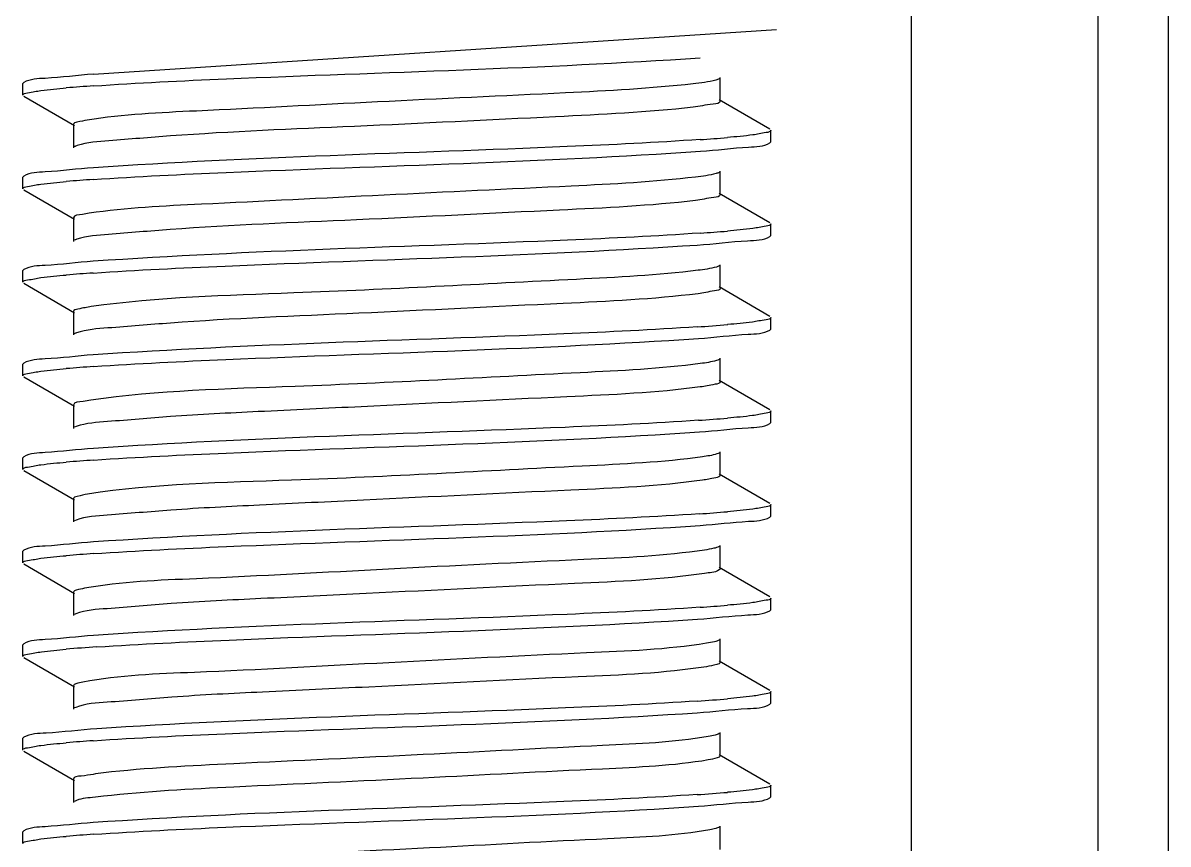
# Model space of a CAD drawing. Extents: x 27938 to 1507990, y 110129 to 923079.
# Drawn here: x 455313.4 to 455605.1, y 382811.9 to 383020.9 of the extents above; entities that cross this region are included whole.
import ezdxf

# ---------------------------------------------------------------- set-up
doc = ezdxf.new("R2010")
doc.units = 0
doc.header["$LTSCALE"] = 1000
doc.header["$MEASUREMENT"] = 0

msp = doc.modelspace()

# ---------------------------------------------------------------- linework, layer by layer
at = {"linetype": 'Continuous'}
for p, q in [((455539.58, 383675.04), (455539.58, 378934.02)), ((455587.2, 383675.04), (455587.2, 378934.02)), ((455605.06, 383675.04), (455605.06, 378934.02)), ((455331.34, 383007.88), (455505.28, 383019.3)), ((455313.58, 383005.77), (455313.35, 383005.51)), ((455313.35, 383002.53), (455313.35, 383005.51)), ((455313.35, 383002.53), (455313.35, 383005.51)), ((455490.97, 383001.04), (455490.97, 383007)), ((455313.58, 383002.27), (455326.5, 382994.79)), ((455503.63, 382993.86), (455490.71, 383001.35)), ((455326.24, 382995.09), (455326.24, 382989.14)), ((455503.86, 382990.63), (455503.86, 382993.6)), ((455503.86, 382990.63), (455503.86, 382993.6)), ((455503.63, 382990.37), (455503.86, 382990.63)), ((455313.58, 382981.96), (455313.35, 382981.7)), ((455490.97, 382977.23), (455490.97, 382983.19)), ((455313.35, 382978.72), (455313.35, 382981.7)), ((455313.35, 382978.72), (455313.35, 382981.7)), ((455313.58, 382978.46), (455326.5, 382970.98)), ((455503.63, 382970.05), (455490.71, 382977.53)), ((455326.24, 382971.28), (455326.24, 382965.33)), ((455503.86, 382966.81), (455503.86, 382969.79)), ((455503.86, 382966.81), (455503.86, 382969.79)), ((455503.63, 382966.55), (455503.86, 382966.81)), ((455490.97, 382953.42), (455490.97, 382959.37)), ((455313.58, 382958.14), (455313.35, 382957.88)), ((455313.35, 382954.91), (455313.35, 382957.88)), ((455313.35, 382954.91), (455313.35, 382957.88)), ((455313.58, 382954.65), (455326.5, 382947.16)), ((455503.63, 382946.24), (455490.71, 382953.72)), ((455326.24, 382947.47), (455326.24, 382941.51)), ((455503.86, 382943), (455503.86, 382945.98)), ((455503.86, 382943), (455503.86, 382945.98)), ((455503.63, 382942.74), (455503.86, 382943)), ((455490.97, 382929.61), (455490.97, 382935.56)), ((455313.58, 382934.33), (455313.35, 382934.07)), ((455313.35, 382931.09), (455313.35, 382934.07)), ((455313.35, 382931.09), (455313.35, 382934.07)), ((455313.58, 382930.83), (455326.5, 382923.35)), ((455503.63, 382922.43), (455490.71, 382929.91)), ((455326.24, 382923.65), (455326.24, 382917.7)), ((455503.86, 382919.19), (455503.86, 382922.16)), ((455326.95, 382918.2), (455326.5, 382918)), ((455503.63, 382918.93), (455503.86, 382919.19)), ((455313.58, 382910.52), (455313.35, 382910.26)), ((455313.35, 382907.28), (455313.35, 382910.26)), ((455313.35, 382907.28), (455313.35, 382910.26)), ((455490.97, 382905.79), (455490.97, 382911.75)), ((455313.58, 382907.02), (455326.5, 382899.54)), ((455503.63, 382898.61), (455490.71, 382906.1)), ((455326.24, 382899.84), (455326.24, 382893.89)), ((455503.86, 382895.38), (455503.86, 382898.35)), ((455503.86, 382895.38), (455503.86, 382898.35)), ((455326.9, 382894.36), (455326.5, 382894.19)), ((455503.63, 382895.11), (455503.86, 382895.38)), ((455313.58, 382886.71), (455313.35, 382886.45)), ((455313.35, 382883.47), (455313.35, 382886.45)), ((455313.35, 382883.47), (455313.35, 382886.45)), ((455490.97, 382881.98), (455490.97, 382887.93)), ((455313.58, 382883.21), (455326.5, 382875.73)), ((455503.63, 382874.8), (455490.71, 382882.28)), ((455326.24, 382876.03), (455326.24, 382870.07)), ((455503.86, 382871.56), (455503.86, 382874.54)), ((455503.86, 382871.56), (455503.86, 382874.54)), ((455503.63, 382871.3), (455503.86, 382871.56)), ((455326.85, 382870.54), (455326.5, 382870.38)), ((455313.58, 382862.89), (455313.35, 382862.63)), ((455313.35, 382859.66), (455313.35, 382862.63)), ((455313.35, 382859.66), (455313.35, 382862.63)), ((455490.97, 382858.17), (455490.97, 382864.12)), ((455313.58, 382859.4), (455326.5, 382851.91)), ((455503.63, 382850.99), (455490.71, 382858.47)), ((455326.24, 382852.21), (455326.24, 382846.26)), ((455503.86, 382847.75), (455503.86, 382850.73)), ((455503.86, 382847.75), (455503.86, 382850.73)), ((455503.63, 382847.49), (455503.86, 382847.75)), ((455326.82, 382846.71), (455326.5, 382846.56)), ((455313.58, 382839.08), (455313.35, 382838.82)), ((455490.97, 382834.36), (455490.97, 382840.31)), ((455313.35, 382835.84), (455313.35, 382838.82)), ((455313.35, 382835.84), (455313.35, 382838.82)), ((455313.58, 382835.58), (455326.5, 382828.1)), ((455503.63, 382827.17), (455490.71, 382834.66)), ((455326.24, 382828.4), (455326.24, 382822.45)), ((455503.86, 382823.94), (455503.86, 382826.91)), ((455503.86, 382823.94), (455503.86, 382826.91)), ((455503.63, 382823.68), (455503.86, 382823.94)), ((455490.97, 382810.54), (455490.97, 382816.5)), ((455313.58, 382815.27), (455313.35, 382815.01)), ((455313.35, 382812.03), (455313.35, 382815.01)), ((455313.35, 382812.03), (455313.35, 382815.01))]:
    msp.add_line(p, q, dxfattribs=at)
for centre, radius, start, end in [((455358.72, 382596.07), 409.75, 93.8309, 94.8034), ((455458.51, 383399.81), 409.49, 273.831, 274.805), ((455358.63, 382573.36), 408.64, 93.8384, 94.8035), ((455458.62, 383374.61), 408.1, 273.8416, 274.804), ((455358.64, 382549.48), 408.71, 93.8379, 94.8036), ((455457.55, 383364.29), 421.63, 273.7501, 274.8057), ((455358.73, 382524.47), 409.9, 93.83, 94.8034), ((455457.96, 383335.31), 416.44, 273.7834, 274.8062), ((455358.75, 382500.38), 410.18, 93.8281, 94.8033), ((455458.28, 383307.38), 412.32, 273.8111, 274.8058), ((455358.72, 382476.98), 409.77, 93.8308, 94.8034), ((455458.5, 383280.82), 409.56, 273.8305, 274.805), ((455359.76, 382440.16), 422.82, 93.743, 94.805), ((455457.66, 383267.53), 420.12, 273.7591, 274.8063), ((455358.63, 382430.47), 408.65, 93.8383, 94.8036), ((455457.53, 383245.4), 421.81, 273.7489, 274.8056), ((455358.73, 382405.43), 409.88, 93.8301, 94.8034)]:
    msp.add_arc(centre, radius, start, end, dxfattribs=at)
for points, knots in [([(455331.34, 383004.9), (455342.62, 383005.67), (455394.13, 383008.15), (455445.7, 383009.34), (455485.87, 383012.07)], [0, 0, 0, 0, 0.219207, 1, 1, 1, 1]), ([(455331.37, 383007.88), (455327.25, 383007.6), (455321.48, 383006.8), (455315.19, 383006.69), (455313.58, 383005.77)], [0, 0, 0, 0, 0.690341, 1, 1, 1, 1]), ([(455484.05, 383005.43), (455473.28, 383004.2), (455446.45, 383002.85), (455404.26, 383000.9), (455363.68, 382998.75), (455338.94, 382997.66), (455329.76, 382996.2)], [0, 0, 0, 0, 0.210492, 0.520764, 0.819615, 1, 1, 1, 1]), ([(455490.71, 383006.7), (455490.45, 383006.55), (455488.26, 383005.88), (455486.01, 383005.66), (455484.05, 383005.43)], [0, 0, 0, 0, 0.130925, 1, 1, 1, 1]), ([(455313.35, 383002.53), (455313.35, 383002.97), (455315.64, 383003.25), (455316.8, 383003.57), (455317.95, 383003.72)], [0, 0, 0, 0, 0.271512, 1, 1, 1, 1]), ([(455484.05, 382999.48), (455472.43, 382998.15), (455443.64, 382996.8), (455399.29, 382994.57), (455361.26, 382993.08), (455337.81, 382991.11), (455329.78, 382990.51), (455327.17, 382989.71)], [0, 0, 0, 0, 0.223118, 0.549331, 0.848052, 0.947905, 1, 1, 1, 1]), ([(455490.97, 383001.04), (455490.97, 383000.41), (455487.46, 383000.17), (455485.78, 382999.68), (455484.05, 382999.48)], [0, 0, 0, 0, 0.268344, 1, 1, 1, 1]), ([(455329.76, 382996.2), (455328.87, 382996.06), (455327.92, 382995.83), (455326.25, 382995.44), (455326.24, 382995.09)], [0, 0, 0, 0, 0.719855, 1, 1, 1, 1]), ([(455503.86, 382993.6), (455503.86, 382993.17), (455501.59, 382992.89), (455500.44, 382992.57), (455499.29, 382992.43)], [0, 0, 0, 0, 0.27162, 1, 1, 1, 1]), ([(455485.87, 382991.24), (455474.59, 382990.47), (455423.08, 382987.99), (455371.51, 382986.8), (455331.34, 382984.06)], [0, 0, 0, 0, 0.219225, 1, 1, 1, 1]), ([(455327.17, 382989.71), (455327.04, 382989.67), (455326.82, 382989.59), (455326.6, 382989.49), (455326.51, 382989.44)], [0, 0, 0, 0, 0.565422, 1, 1, 1, 1]), ([(455331.28, 382981.08), (455342.56, 382981.85), (455394.12, 382984.34), (455445.75, 382985.52), (455485.96, 382988.27)], [0, 0, 0, 0, 0.219144, 1, 1, 1, 1]), ([(455485.96, 382988.27), (455490.05, 382988.54), (455495.79, 382989.34), (455502.03, 382989.45), (455503.63, 382990.37)], [0, 0, 0, 0, 0.690204, 1, 1, 1, 1]), ([(455331.34, 382984.06), (455327.23, 382983.78), (455321.47, 382982.99), (455315.18, 382982.88), (455313.58, 382981.96)], [0, 0, 0, 0, 0.690315, 1, 1, 1, 1]), ([(455490.71, 382982.88), (455490.47, 382982.75), (455488.5, 382982.12), (455486.46, 382981.91), (455484.7, 382981.7)], [0, 0, 0, 0, 0.133703, 1, 1, 1, 1]), ([(455313.35, 382978.72), (455313.35, 382979.15), (455315.63, 382979.44), (455316.78, 382979.75), (455317.93, 382979.9)], [0, 0, 0, 0, 0.271571, 1, 1, 1, 1]), ([(455484.7, 382981.7), (455474.18, 382980.43), (455447.69, 382979.11), (455405.72, 382977.14), (455364.82, 382975.02), (455339.71, 382973.88), (455330.25, 382972.47)], [0, 0, 0, 0, 0.205418, 0.513768, 0.814544, 1, 1, 1, 1]), ([(455490.97, 382977.23), (455490.97, 382976.65), (455487.81, 382976.37), (455486.27, 382975.93), (455484.7, 382975.74)], [0, 0, 0, 0, 0.269649, 1, 1, 1, 1]), ([(455484.7, 382975.74), (455473.19, 382974.36), (455444.34, 382973.04), (455399.78, 382970.76), (455361.37, 382969.29), (455337.73, 382967.27), (455329.66, 382966.7), (455327.08, 382965.87)], [0, 0, 0, 0, 0.220204, 0.547586, 0.848383, 0.94851, 1, 1, 1, 1]), ([(455330.25, 382972.47), (455329.67, 382972.38), (455328.53, 382972.05), (455326.25, 382972.09), (455326.24, 382971.28)], [0, 0, 0, 0, 0.421018, 1, 1, 1, 1]), ([(455485.96, 382967.43), (455474.68, 382966.66), (455423.12, 382964.18), (455371.49, 382962.99), (455331.28, 382960.25)], [0, 0, 0, 0, 0.219059, 1, 1, 1, 1]), ([(455503.86, 382969.79), (455503.86, 382969.36), (455501.59, 382969.07), (455500.44, 382968.76), (455499.29, 382968.61)], [0, 0, 0, 0, 0.271621, 1, 1, 1, 1]), ([(455327.08, 382965.87), (455326.97, 382965.83), (455326.78, 382965.76), (455326.59, 382965.67), (455326.51, 382965.63)], [0, 0, 0, 0, 0.559972, 1, 1, 1, 1]), ([(455331.28, 382957.27), (455342.46, 382958.03), (455393.74, 382960.5), (455445.08, 382961.72), (455485.12, 382964.4)], [0, 0, 0, 0, 0.218315, 1, 1, 1, 1]), ([(455485.12, 382964.4), (455489.41, 382964.68), (455495.41, 382965.51), (455501.96, 382965.6), (455503.63, 382966.55)], [0, 0, 0, 0, 0.691064, 1, 1, 1, 1]), ([(455331.28, 382960.25), (455327.18, 382959.97), (455321.44, 382959.17), (455315.18, 382959.06), (455313.58, 382958.14)], [0, 0, 0, 0, 0.690246, 1, 1, 1, 1]), ([(455490.71, 382959.07), (455490.49, 382958.95), (455488.73, 382958.36), (455486.89, 382958.16), (455485.32, 382957.96)], [0, 0, 0, 0, 0.136714, 1, 1, 1, 1]), ([(455313.35, 382954.91), (455313.35, 382955.34), (455315.63, 382955.63), (455316.78, 382955.94), (455317.93, 382956.09)], [0, 0, 0, 0, 0.271569, 1, 1, 1, 1]), ([(455485.32, 382957.96), (455475.06, 382956.66), (455440.68, 382955.03), (455389.23, 382952.12), (455347.85, 382951.13), (455330.78, 382948.73)], [0, 0, 0, 0, 0.200359, 0.665926, 1, 1, 1, 1]), ([(455490.97, 382953.42), (455490.97, 382952.89), (455488.14, 382952.58), (455486.73, 382952.19), (455485.32, 382952.01)], [0, 0, 0, 0, 0.271205, 1, 1, 1, 1]), ([(455485.32, 382952.01), (455473.93, 382950.57), (455445.05, 382949.29), (455400.29, 382946.96), (455361.51, 382945.51), (455337.68, 382943.44), (455329.57, 382942.89), (455327.01, 382942.03)], [0, 0, 0, 0, 0.217121, 0.545559, 0.848485, 0.948981, 1, 1, 1, 1]), ([(455330.78, 382948.73), (455329.64, 382948.57), (455328.47, 382948.27), (455326.24, 382947.9), (455326.24, 382947.47)], [0, 0, 0, 0, 0.725085, 1, 1, 1, 1]), ([(455503.86, 382945.98), (455503.86, 382945.54), (455501.52, 382945.26), (455500.34, 382944.93), (455499.17, 382944.78)], [0, 0, 0, 0, 0.271165, 1, 1, 1, 1]), ([(455327.01, 382942.03), (455326.91, 382942), (455326.74, 382941.93), (455326.58, 382941.86), (455326.51, 382941.81)], [0, 0, 0, 0, 0.555073, 1, 1, 1, 1]), ([(455485.12, 382943.56), (455473.8, 382942.8), (455422.52, 382940.34), (455371.18, 382939.15), (455331.28, 382936.43)], [0, 0, 0, 0, 0.221032, 1, 1, 1, 1]), ([(455485.43, 382940.6), (455489.65, 382940.89), (455495.55, 382941.71), (455501.99, 382941.8), (455503.63, 382942.74)], [0, 0, 0, 0, 0.69076, 1, 1, 1, 1]), ([(455331.35, 382933.46), (455342.58, 382934.23), (455393.94, 382936.7), (455445.36, 382937.91), (455485.43, 382940.6)], [0, 0, 0, 0, 0.218794, 1, 1, 1, 1]), ([(455331.28, 382936.43), (455327.18, 382936.16), (455321.44, 382935.36), (455315.18, 382935.25), (455313.58, 382934.33)], [0, 0, 0, 0, 0.690251, 1, 1, 1, 1]), ([(455490.71, 382935.26), (455490.51, 382935.14), (455488.94, 382934.61), (455487.3, 382934.41), (455485.91, 382934.22)], [0, 0, 0, 0, 0.139964, 1, 1, 1, 1]), ([(455313.35, 382931.09), (455313.35, 382931.53), (455315.64, 382931.81), (455316.8, 382932.13), (455317.95, 382932.28)], [0, 0, 0, 0, 0.271503, 1, 1, 1, 1]), ([(455485.91, 382934.22), (455475.77, 382932.87), (455441.28, 382931.28), (455389.59, 382928.29), (455347.84, 382927.36), (455330.62, 382924.89)], [0, 0, 0, 0, 0.197233, 0.664604, 1, 1, 1, 1]), ([(455490.97, 382929.61), (455490.97, 382929.13), (455488.46, 382928.78), (455487.17, 382928.44), (455485.91, 382928.27)], [0, 0, 0, 0, 0.272967, 1, 1, 1, 1]), ([(455485.91, 382928.27), (455474.65, 382926.77), (455445.77, 382925.51), (455408.24, 382923.64), (455374.59, 382922.04), (455353.01, 382921), (455337.65, 382919.6), (455329.49, 382919.09), (455326.95, 382918.2)], [0, 0, 0, 0, 0.213883, 0.543283, 0.707942, 0.848388, 0.949336, 1, 1, 1, 1]), ([(455330.62, 382924.89), (455329.98, 382924.8), (455328.75, 382924.45), (455326.24, 382924.53), (455326.24, 382923.65)], [0, 0, 0, 0, 0.42179, 1, 1, 1, 1]), ([(455503.86, 382922.16), (455503.86, 382921.73), (455501.56, 382921.45), (455500.39, 382921.13), (455499.23, 382920.98)], [0, 0, 0, 0, 0.27139, 1, 1, 1, 1]), ([(455485.43, 382919.77), (455474.14, 382919.01), (455422.78, 382916.54), (455371.35, 382915.35), (455331.35, 382912.63)], [0, 0, 0, 0, 0.220239, 1, 1, 1, 1]), ([(455485.69, 382916.81), (455489.84, 382917.09), (455495.66, 382917.9), (455502.01, 382918), (455503.63, 382918.93)], [0, 0, 0, 0, 0.690501, 1, 1, 1, 1]), ([(455331.37, 382909.65), (455342.62, 382910.42), (455394.06, 382912.89), (455445.57, 382914.09), (455485.69, 382916.81)], [0, 0, 0, 0, 0.219088, 1, 1, 1, 1]), ([(455331.35, 382912.63), (455327.24, 382912.35), (455321.47, 382911.55), (455315.18, 382911.44), (455313.58, 382910.52)], [0, 0, 0, 0, 0.690324, 1, 1, 1, 1]), ([(455486.46, 382910.49), (455476.32, 382909.06), (455441.33, 382907.53), (455389.23, 382904.33), (455347, 382903.66), (455329.85, 382900.97)], [0, 0, 0, 0, 0.195888, 0.668212, 1, 1, 1, 1]), ([(455490.7, 382911.45), (455490.52, 382911.34), (455489.14, 382910.85), (455487.69, 382910.66), (455486.46, 382910.49)], [0, 0, 0, 0, 0.143518, 1, 1, 1, 1]), ([(455313.35, 382907.28), (455313.35, 382907.72), (455315.64, 382908), (455316.8, 382908.32), (455317.96, 382908.47)], [0, 0, 0, 0, 0.27149, 1, 1, 1, 1]), ([(455486.46, 382904.53), (455475.35, 382902.97), (455446.48, 382901.76), (455408.88, 382899.86), (455374.94, 382898.24), (455353.12, 382897.2), (455337.65, 382895.77), (455329.42, 382895.29), (455326.9, 382894.36)], [0, 0, 0, 0, 0.210506, 0.540786, 0.706621, 0.84812, 0.949594, 1, 1, 1, 1]), ([(455490.97, 382905.79), (455490.97, 382905.36), (455488.76, 382904.99), (455487.59, 382904.69), (455486.46, 382904.53)], [0, 0, 0, 0, 0.275042, 1, 1, 1, 1]), ([(455329.85, 382900.97), (455328.94, 382900.82), (455327.98, 382900.59), (455326.24, 382900.2), (455326.24, 382899.84)], [0, 0, 0, 0, 0.720573, 1, 1, 1, 1]), ([(455503.86, 382898.35), (455503.86, 382897.92), (455501.58, 382897.63), (455500.42, 382897.32), (455499.27, 382897.17)], [0, 0, 0, 0, 0.271542, 1, 1, 1, 1]), ([(455485.69, 382895.97), (455474.41, 382895.21), (455422.96, 382892.73), (455371.46, 382891.54), (455331.37, 382888.81)], [0, 0, 0, 0, 0.219626, 1, 1, 1, 1]), ([(455485.86, 382893.01), (455489.98, 382893.29), (455495.74, 382894.09), (455502.02, 382894.19), (455503.63, 382895.11)], [0, 0, 0, 0, 0.690315, 1, 1, 1, 1]), ([(455331.34, 382885.84), (455342.62, 382886.6), (455394.13, 382889.08), (455445.7, 382890.28), (455485.86, 382893.01)], [0, 0, 0, 0, 0.219207, 1, 1, 1, 1]), ([(455331.37, 382888.81), (455327.25, 382888.54), (455321.48, 382887.74), (455315.19, 382887.63), (455313.58, 382886.71)], [0, 0, 0, 0, 0.690341, 1, 1, 1, 1]), ([(455486.99, 382886.75), (455476.81, 382885.23), (455449.87, 382884.07), (455406.73, 382881.94), (455364.37, 382879.62), (455338.41, 382878.7), (455329.01, 382877.01)], [0, 0, 0, 0, 0.195054, 0.509751, 0.81902, 1, 1, 1, 1]), ([(455490.7, 382887.63), (455490.3, 382887.4), (455489.04, 382887.1), (455487.79, 382886.87), (455486.99, 382886.75)], [0, 0, 0, 0, 0.361946, 1, 1, 1, 1]), ([(455313.35, 382883.47), (455313.35, 382883.9), (455315.64, 382884.19), (455316.8, 382884.5), (455317.95, 382884.65)], [0, 0, 0, 0, 0.271511, 1, 1, 1, 1]), ([(455486.99, 382880.8), (455476.03, 382879.16), (455447.19, 382878.02), (455409.54, 382876.07), (455375.32, 382874.44), (455353.26, 382873.41), (455337.66, 382871.94), (455329.37, 382871.49), (455326.85, 382870.54)], [0, 0, 0, 0, 0.207, 0.538089, 0.705109, 0.8477, 0.949766, 1, 1, 1, 1]), ([(455490.97, 382881.98), (455490.97, 382881.85), (455489.6, 382880.9), (455488.25, 382880.99), (455486.99, 382880.8)], [0, 0, 0, 0, 0.092175, 1, 1, 1, 1]), ([(455329.01, 382877.01), (455328.31, 382876.89), (455327.54, 382876.71), (455326.24, 382876.31), (455326.24, 382876.03)], [0, 0, 0, 0, 0.714305, 1, 1, 1, 1]), ([(455503.86, 382874.54), (455503.86, 382874.11), (455501.59, 382873.82), (455500.44, 382873.51), (455499.29, 382873.36)], [0, 0, 0, 0, 0.271618, 1, 1, 1, 1]), ([(455485.86, 382872.17), (455474.59, 382871.4), (455423.08, 382868.92), (455371.51, 382867.73), (455331.34, 382865)], [0, 0, 0, 0, 0.219234, 1, 1, 1, 1]), ([(455485.21, 382869.15), (455489.47, 382869.44), (455495.45, 382870.26), (455501.97, 382870.35), (455503.63, 382871.3)], [0, 0, 0, 0, 0.690986, 1, 1, 1, 1]), ([(455332.16, 382862.08), (455343.39, 382862.83), (455394.41, 382865.27), (455445.48, 382866.49), (455485.21, 382869.15)], [0, 0, 0, 0, 0.220435, 1, 1, 1, 1]), ([(455331.34, 382865), (455327.23, 382864.72), (455321.47, 382863.92), (455315.18, 382863.81), (455313.58, 382862.89)], [0, 0, 0, 0, 0.690316, 1, 1, 1, 1]), ([(455487.48, 382863.01), (455477.39, 382861.4), (455450.31, 382860.32), (455406.83, 382858.14), (455364.13, 382855.74), (455337.98, 382854.92), (455328.66, 382853.13)], [0, 0, 0, 0, 0.192604, 0.509424, 0.820982, 1, 1, 1, 1]), ([(455490.7, 382863.82), (455490.35, 382863.62), (455489.26, 382863.33), (455488.17, 382863.13), (455487.48, 382863.01)], [0, 0, 0, 0, 0.367593, 1, 1, 1, 1]), ([(455313.35, 382859.66), (455313.35, 382860.1), (455315.7, 382860.38), (455316.88, 382860.7), (455318.06, 382860.85)], [0, 0, 0, 0, 0.271089, 1, 1, 1, 1]), ([(455487.48, 382857.06), (455476.7, 382855.34), (455447.89, 382854.29), (455410.22, 382852.28), (455375.72, 382850.65), (455353.42, 382849.61), (455337.69, 382848.11), (455329.32, 382847.69), (455326.82, 382846.71)], [0, 0, 0, 0, 0.203373, 0.535211, 0.703427, 0.847147, 0.949865, 1, 1, 1, 1]), ([(455490.97, 382858.17), (455490.96, 382857.82), (455489.3, 382857.43), (455488.36, 382857.2), (455487.48, 382857.06)], [0, 0, 0, 0, 0.280331, 1, 1, 1, 1]), ([(455328.66, 382853.13), (455328.05, 382853.02), (455327.35, 382852.86), (455326.24, 382852.47), (455326.24, 382852.21)], [0, 0, 0, 0, 0.710691, 1, 1, 1, 1]), ([(455503.86, 382850.73), (455503.86, 382850.29), (455501.54, 382850.01), (455500.37, 382849.69), (455499.2, 382849.54)], [0, 0, 0, 0, 0.271257, 1, 1, 1, 1]), ([(455485.21, 382848.31), (455474, 382847.56), (455422.98, 382845.11), (455371.91, 382843.89), (455332.16, 382841.24)], [0, 0, 0, 0, 0.219935, 1, 1, 1, 1]), ([(455331.28, 382838.21), (455342.46, 382838.97), (455393.73, 382841.44), (455445.07, 382842.66), (455485.11, 382845.33)], [0, 0, 0, 0, 0.218297, 1, 1, 1, 1]), ([(455485.11, 382845.33), (455489.4, 382845.62), (455495.41, 382846.45), (455501.96, 382846.53), (455503.63, 382847.49)], [0, 0, 0, 0, 0.691075, 1, 1, 1, 1]), ([(455332.16, 382841.24), (455327.85, 382840.96), (455321.83, 382840.12), (455315.25, 382840.04), (455313.58, 382839.08)], [0, 0, 0, 0, 0.691141, 1, 1, 1, 1]), ([(455487.94, 382839.28), (455479.06, 382837.76), (455454.72, 382836.76), (455414.49, 382834.55), (455372.08, 382832.63), (455344.92, 382831.26), (455333.88, 382830.05)], [0, 0, 0, 0, 0.175014, 0.471824, 0.784132, 1, 1, 1, 1]), ([(455490.7, 382840.01), (455490.39, 382839.83), (455489.46, 382839.57), (455488.53, 382839.38), (455487.94, 382839.28)], [0, 0, 0, 0, 0.373885, 1, 1, 1, 1]), ([(455313.35, 382835.84), (455313.35, 382836.28), (455315.63, 382836.56), (455316.78, 382836.87), (455317.93, 382837.02)], [0, 0, 0, 0, 0.271572, 1, 1, 1, 1]), ([(455487.94, 382833.32), (455479.06, 382831.8), (455454.72, 382830.8), (455414.49, 382828.59), (455372.08, 382826.68), (455344.92, 382825.3), (455333.88, 382824.09)], [0, 0, 0, 0, 0.175014, 0.471824, 0.784132, 1, 1, 1, 1]), ([(455490.97, 382834.36), (455490.96, 382834.05), (455489.54, 382833.65), (455488.7, 382833.46), (455487.94, 382833.32)], [0, 0, 0, 0, 0.283723, 1, 1, 1, 1]), ([(455333.88, 382830.05), (455331.97, 382829.84), (455330.14, 382829.28), (455326.24, 382829.1), (455326.24, 382828.4)], [0, 0, 0, 0, 0.732819, 1, 1, 1, 1]), ([(455485.11, 382824.5), (455473.79, 382823.74), (455422.51, 382821.28), (455371.17, 382820.09), (455331.28, 382817.37)], [0, 0, 0, 0, 0.22106, 1, 1, 1, 1]), ([(455503.86, 382826.91), (455503.86, 382826.47), (455501.52, 382826.19), (455500.34, 382825.87), (455499.17, 382825.72)], [0, 0, 0, 0, 0.271157, 1, 1, 1, 1]), ([(455333.88, 382824.09), (455332.95, 382823.99), (455330.51, 382823.62), (455327.86, 382823.54), (455326.5, 382822.75)], [0, 0, 0, 0, 0.371801, 1, 1, 1, 1]), ([(455331.35, 382814.4), (455342.57, 382815.16), (455393.93, 382817.64), (455445.35, 382818.84), (455485.43, 382821.54)], [0, 0, 0, 0, 0.218782, 1, 1, 1, 1]), ([(455485.43, 382821.54), (455489.64, 382821.82), (455495.55, 382822.64), (455501.99, 382822.73), (455503.63, 382823.68)], [0, 0, 0, 0, 0.69077, 1, 1, 1, 1]), ([(455331.28, 382817.37), (455327.18, 382817.09), (455321.44, 382816.3), (455315.18, 382816.19), (455313.58, 382815.27)], [0, 0, 0, 0, 0.690248, 1, 1, 1, 1]), ([(455490.7, 382816.19), (455490.44, 382816.04), (455489.65, 382815.8), (455488.86, 382815.63), (455488.37, 382815.54)], [0, 0, 0, 0, 0.380929, 1, 1, 1, 1]), ([(455313.35, 382812.03), (455313.35, 382812.46), (455315.64, 382812.75), (455316.8, 382813.06), (455317.95, 382813.21)], [0, 0, 0, 0, 0.271504, 1, 1, 1, 1]), ([(455488.37, 382815.54), (455479.79, 382813.96), (455455.83, 382813.05), (455415.94, 382810.78), (455373.34, 382808.89), (455345.88, 382807.49), (455334.59, 382806.31)], [0, 0, 0, 0, 0.169916, 0.464788, 0.779028, 1, 1, 1, 1])]:
    msp.add_open_spline(points, degree=3, knots=knots, dxfattribs=at)
for points in [[(455317.95, 383003.72), (455320.1, 383003.99), (455322.25, 383004.19), (455324.41, 383004.38)], [(455499.29, 382992.43), (455497.14, 382992.14), (455494.97, 382991.94), (455492.81, 382991.76)], [(455317.93, 382979.9), (455320.09, 382980.18), (455322.25, 382980.38), (455324.41, 382980.56)], [(455499.29, 382968.61), (455497.13, 382968.33), (455494.97, 382968.13), (455492.8, 382967.95)], [(455317.93, 382956.09), (455320.09, 382956.37), (455322.25, 382956.57), (455324.41, 382956.75)], [(455499.17, 382944.78), (455497.08, 382944.51), (455494.97, 382944.32), (455492.87, 382944.14)], [(455317.95, 382932.28), (455320.1, 382932.56), (455322.25, 382932.76), (455324.41, 382932.94)], [(455499.23, 382920.98), (455497.11, 382920.7), (455494.98, 382920.51), (455492.85, 382920.32)], [(455317.96, 382908.47), (455320.1, 382908.74), (455322.25, 382908.94), (455324.41, 382909.13)], [(455499.27, 382897.17), (455497.13, 382896.89), (455494.98, 382896.69), (455492.83, 382896.51)], [(455317.95, 382884.65), (455320.1, 382884.93), (455322.25, 382885.13), (455324.41, 382885.31)], [(455499.29, 382873.36), (455497.14, 382873.08), (455494.97, 382872.88), (455492.81, 382872.7)], [(455318.06, 382860.85), (455320.15, 382861.12), (455322.24, 382861.32), (455324.34, 382861.49)], [(455499.2, 382849.54), (455497.09, 382849.26), (455494.98, 382849.07), (455492.86, 382848.89)], [(455317.93, 382837.02), (455320.09, 382837.3), (455322.25, 382837.5), (455324.41, 382837.69)], [(455499.17, 382825.72), (455497.07, 382825.45), (455494.97, 382825.25), (455492.87, 382825.08)], [(455317.95, 382813.21), (455320.1, 382813.49), (455322.25, 382813.69), (455324.41, 382813.87)]]:
    msp.add_open_spline(points, degree=3, dxfattribs=at)

doc.saveas('drawing.dxf')
